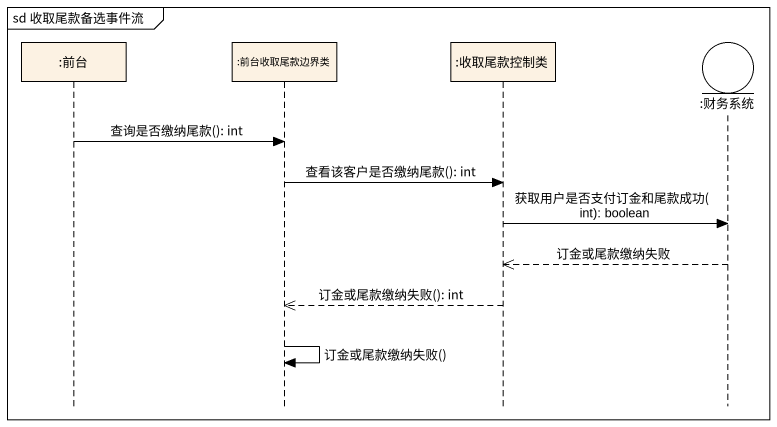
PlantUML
@startuml
mainframe sd 收取尾款备选事件流
hide footbox
participant ":前台" as 前台
participant ":前台收取尾款边界类" as 前台收取尾款边界类
participant ":收取尾款控制类" as 收取尾款控制类
entity ":财务系统" as 财务系统

前台 -> 前台收取尾款边界类 : 查询是否缴纳尾款(): int
前台收取尾款边界类 -> 收取尾款控制类 : 查看该客户是否缴纳尾款(): int
收取尾款控制类 -> 财务系统 : 获取用户是否支付订金和尾款成功(int): boolean
财务系统 -->> 收取尾款控制类 : 订金或尾款缴纳失败
收取尾款控制类 -->> 前台收取尾款边界类 : 订金或尾款缴纳失败(): int
前台收取尾款边界类 -> 前台收取尾款边界类 : 订金或尾款缴纳失败()
@enduml
